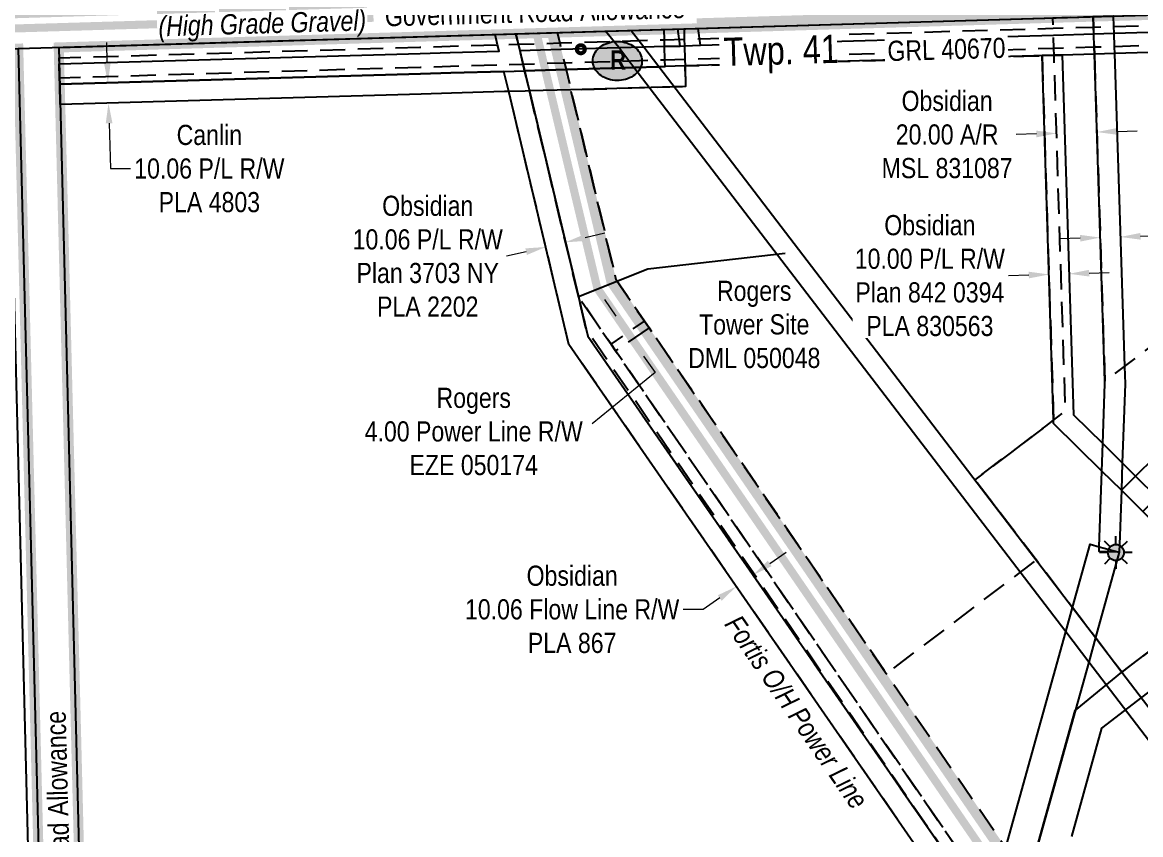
# Model space of a CAD drawing. Extents: x 632269 to 650517, y 5825252 to 5832959.
# Drawn here: x 641387 to 641942, y 5827347 to 5827750 of the extents above; entities that cross this region are included whole.
import ezdxf
from ezdxf.enums import TextEntityAlignment as Align

# ---------------------------------------------------------------- set-up
doc = ezdxf.new("R2010")
doc.units = 0
doc.header["$LTSCALE"] = 5
doc.header["$PDMODE"] = 35
doc.header["$PDSIZE"] = 10
for name, pattern in [('CENTERLINEX3', [5, 2.5, -1, 0.5, -1]), ('foc-ACCESSROAD', [3.75, 2.5, -1.25]), ('foc-FLOWLINE', [3.75, 2.5, -1.25])]:
    doc.linetypes.add(name, pattern=pattern)
doc.layers.get('Defpoints').update_dxf_attribs({"color": 9})
for name, color, linetype in [('AS-POWER', 104, 'foc-POWER'), ('AS-POWER-T', 104, 'Continuous'), ('AS-ROADS', 254, 'Continuous'), ('AS-TELUS', 224, 'foc-TEL'), ('C-AR', 13, 'foc-ACCESSROAD'), ('C-FLOWLINE', 13, 'foc-FLOWLINE'), ('C-RW', 13, 'Continuous'), ('C-WS', 13, 'foc-ACCESSROAD'), ('C-WS-S', 8, 'Continuous'), ('D-TXT', 6, 'Continuous'), ('F-EZE', 190, 'foc-FLOWLINE'), ('F-RW', 190, 'Continuous'), ('F-WS', 190, 'foc-ACCESSROAD'), ('L-ROAD-T', 7, 'Continuous'), ('L-SEC', 7, 'Continuous'), ('P-PROPOSED-WL1', 10, 'Continuous'), ('P-STATION', 7, 'Continuous')]:
    doc.layers.add(name, color=color, linetype=linetype)
doc.layers.add('AS-TRAPPER BOUNDARY', color=7, linetype='CENTERLINEX3', true_color=0xb85c00, transparency=0.6)
doc.layers.add('AS-TRAPPER-T', color=7, linetype='Continuous', true_color=0xc26100)
doc.layers.add('P-PROPOSED-WL4', color=7, linetype='Continuous', true_color=0x5b5bc8)
for name, color, linetype, lineweight in [('C-AR-T', 13, 'Continuous', 9), ('C-FLOWLINE-T', 13, 'Continuous', 9), ('C-RW-T', 13, 'Continuous', 9), ('F-EZE-T', 190, 'Continuous', 9), ('F-RW-T', 190, 'Continuous', 9), ('F-WS-T', 190, 'Continuous', 9), ('T-TEXT', 48, 'Continuous', 18)]:
    doc.layers.add(name, color=color, linetype=linetype, lineweight=lineweight)
doc.styles.add('80CG', font='ARIALN.TTF', dxfattribs={"height": 10})
doc.styles.add('80L', font='ARIALN.TTF', dxfattribs={"height": 10})
doc.styles.add('80LS', font='ARIALNI.TTF', dxfattribs={"height": 10})
doc.styles.add('BOLD', font='ARIALNB.TTF')
doc.styles.add('foc-LtypeFont', font='ARIALN.TTF', dxfattribs={"height": 7.35})
doc.linetypes.add('foc-POWER', pattern='A,6,-1,["P",foc-LtypeFont,S=0.2,R=0,X=-0.625,Y=-0.75],-1.24,4', length=12.24)
doc.linetypes.add('foc-TEL', pattern='A,2,-1,["T",foc-LtypeFont,S=0.2,R=0,X=-0.425,Y=-0.75],-1.24,8', length=12.24)
doc.linetypes.add('foc-TEL-NOLINE', pattern='A,0,-2,["T",foc-LtypeFont,S=0.2,R=0,X=-0.425,Y=-0.75],-10.24', length=12.24)
doc.dimstyles.new('Compass 5 000', dxfattribs={"dimscale": 5, "dimtxt": 9, "dimasz": 2, "dimexe": 0.2, "dimexo": 0.0625, "dimgap": 0.5, "dimtad": 0, "dimtih": 1, "dimtoh": 1, "dimzin": 0, "dimdsep": 46, "dimtxsty": '80CG', "dimcen": 0.1, "dimse1": 1, "dimse2": 1, "dimclrd": 256, "dimclrt": 256, "dimaunit": 1, "dimadec": 4, "dimazin": 0, "dimtfac": 0.06, "dimtofl": 0, "dimtmove": 0, "dimatfit": 1, "dimfxl": 0.2, "dimtolj": 1, "dimtzin": 0, "dimlwd": -1, "dimarcsym": 0})

# ---------------------------------------------------------------- blocks, each defined once
blk = doc.blocks.new('*D533')
at = {"layer": 'C-AR-T', "transparency": 16777216}
for p, q in [((641890.44, 5827694.83), (641880.44, 5827694.51)), ((641930.46, 5827696.1), (641940.46, 5827696.42))]:
    blk.add_line(p, q, dxfattribs=at)
for points in [[(641930.41, 5827697.77), (641930.52, 5827694.43), (641920.47, 5827695.78)], [(641890.39, 5827696.49), (641890.49, 5827693.16), (641900.43, 5827695.14)]]:
    blk.add_solid(points, dxfattribs=at)
at = {"layer": 'Defpoints', "color": 0, "transparency": 16777216}
for p in [(641900.39, 5827696.43), (641920.43, 5827697.06), (641920.47, 5827695.78)]:
    blk.add_point(p, dxfattribs=at)
at = {"layer": 'C-AR-T', "transparency": 16777216, "insert": (641846.16, 5827694.51), "char_height": 10, "attachment_point": 5, "style": '80CG'}
blk.add_mtext('\\A1;Obsidian\\P20.00 A/R\\PMSL 831087', dxfattribs=at)
blk = doc.blocks.new('*D555')
at = {"layer": 'C-FLOWLINE-T', "transparency": 16777216}
for p, q in [((641758.13, 5827481.73), (641766.35, 5827487.42)), ((641733.36, 5827464.61), (641725.14, 5827458.92)), ((641725.14, 5827458.92), (641715.14, 5827458.92))]:
    blk.add_line(p, q, dxfattribs=at)
for points in [[(641757.18, 5827483.1), (641759.07, 5827480.36), (641749.9, 5827476.04)], [(641732.42, 5827465.98), (641734.31, 5827463.24), (641741.59, 5827470.3)]]:
    blk.add_solid(points, dxfattribs=at)
at = {"layer": 'Defpoints', "color": 0, "transparency": 16777216}
for p in [(641749.11, 5827477.18), (641740.8, 5827471.44), (641741.59, 5827470.3)]:
    blk.add_point(p, dxfattribs=at)
at = {"layer": 'C-FLOWLINE-T', "transparency": 16777216, "insert": (641660.14, 5827458.92), "char_height": 10, "attachment_point": 5, "style": '80CG'}
blk.add_mtext('\\A1;Obsidian\\P10.06 Flow Line R/W\\PPLA 867', dxfattribs=at)
blk = doc.blocks.new('*D575')
at = {"layer": 'C-RW-T', "transparency": 16777216}
for p, q in [((641666.57, 5827643.39), (641676.3, 5827645.7)), ((641637.32, 5827636.43), (641627.59, 5827634.12))]:
    blk.add_line(p, q, dxfattribs=at)
for points in [[(641666.18, 5827645.01), (641666.95, 5827641.77), (641656.84, 5827641.07)], [(641636.93, 5827638.06), (641637.71, 5827634.81), (641647.05, 5827638.75)]]:
    blk.add_solid(points, dxfattribs=at)
at = {"layer": 'Defpoints', "color": 0, "transparency": 16777216}
for p in [(641647.05, 5827638.75), (641647.31, 5827637.65), (641657.1, 5827639.97)]:
    blk.add_point(p, dxfattribs=at)
at = {"layer": 'C-RW-T', "transparency": 16777216, "insert": (641588.51, 5827634.12), "char_height": 10, "attachment_point": 5, "style": '80CG'}
blk.add_mtext('\\A1;Obsidian\\P10.06 P/L R/W\\PPlan 3703 NY\\PPLA 2202', dxfattribs=at)
blk = doc.blocks.new('*D578')
at = {"layer": 'Defpoints', "color": 0, "transparency": 16777216}
for p in [(641481.93, 5827721.7), (641430.13, 5827710.13), (641482.22, 5827711.64)]:
    blk.add_point(p, dxfattribs=at)
at = {"layer": 'F-RW-T', "transparency": 16777216}
for p, q in [((641429.55, 5827730.18), (641429.26, 5827740.18)), ((641430.42, 5827700.13), (641431.08, 5827677.62)), ((641431.08, 5827677.62), (641441.08, 5827677.62))]:
    blk.add_line(p, q, dxfattribs=at)
for points in [[(641431.22, 5827730.23), (641427.88, 5827730.14), (641429.84, 5827720.19)], [(641432.09, 5827700.18), (641428.76, 5827700.08), (641430.13, 5827710.13)]]:
    blk.add_solid(points, dxfattribs=at)
at = {"layer": 'F-RW-T', "transparency": 16777216, "insert": (641480.16, 5827677.62), "char_height": 10, "attachment_point": 5, "style": '80CG'}
blk.add_mtext('\\A1;Canlin\\P10.06 P/L R/W\\PPLA 4803', dxfattribs=at)
blk = doc.blocks.new('*D584')
at = {"layer": 'C-RW-T', "transparency": 16777216}
for p, q in [((641912.14, 5827643.1), (641902.15, 5827642.78)), ((641942.11, 5827644.05), (641956.82, 5827644.53))]:
    blk.add_line(p, q, dxfattribs=at)
for points in [[(641912.09, 5827644.76), (641912.19, 5827641.43), (641922.14, 5827643.42)], [(641942.06, 5827645.72), (641942.17, 5827642.39), (641932.12, 5827643.73)]]:
    blk.add_solid(points, dxfattribs=at)
at = {"layer": 'Defpoints', "color": 0, "transparency": 16777216}
for p in [(641932.12, 5827643.73), (641922.24, 5827640.11), (641932.22, 5827640.43)]:
    blk.add_point(p, dxfattribs=at)
at = {"layer": 'C-RW-T', "transparency": 16777216, "insert": (641995.9, 5827644.53), "char_height": 10, "attachment_point": 5, "style": '80CG', "bg_fill": 3, "box_fill_scale": 1.1, "bg_fill_color": 256, "bg_fill_true_color": 13158600, "bg_fill_transparency": 0}
blk.add_mtext('\\A1;Obsidian\\P10.00 P/L R/W\\PPlan 022 0270\\PPLA 011811', dxfattribs=at)
blk = doc.blocks.new('*D675')
at = {"layer": 'C-RW-T', "transparency": 16777216}
for p, q in [((641916.63, 5827625.76), (641926.62, 5827626.08)), ((641886.66, 5827624.82), (641876.67, 5827624.51))]:
    blk.add_line(p, q, dxfattribs=at)
for points in [[(641886.61, 5827626.49), (641886.72, 5827623.16), (641896.66, 5827625.14)], [(641916.58, 5827627.43), (641916.68, 5827624.1), (641906.63, 5827625.45)]]:
    blk.add_solid(points, dxfattribs=at)
at = {"layer": 'Defpoints', "color": 0, "transparency": 16777216}
for p in [(641896.57, 5827627.95), (641906.55, 5827628.26), (641896.66, 5827625.14)]:
    blk.add_point(p, dxfattribs=at)
at = {"layer": 'C-RW-T', "transparency": 16777216, "insert": (641837.59, 5827624.51), "char_height": 10, "attachment_point": 5, "style": '80CG', "bg_fill": 3, "box_fill_scale": 1.1, "bg_fill_color": 256, "bg_fill_true_color": 13158600, "bg_fill_transparency": 0}
blk.add_mtext('\\A1;Obsidian\\P10.00 P/L R/W\\PPlan 842 0394\\PPLA 830563', dxfattribs=at)
blk = doc.blocks.new('GAS')
h = blk.add_hatch(color=255)
h.dxf.hatch_style = 1
edge = h.paths.add_edge_path()
edge.add_arc((0, 0), 0.9, 0, 360)
for p, q in [((-0.57, 0.57), (-1.14, 1.14)), ((0, 0.81), (0, 1.62)), ((0.57, 0.57), (1.14, 1.14)), ((-0.81, 0), (-1.62, 0)), ((1.62, 0), (0.81, 0)), ((-0.57, -0.57), (-1.14, -1.14)), ((0, -0.81), (0, -1.62)), ((1.14, -1.14), (0.57, -0.57))]:
    blk.add_line(p, q)
blk.add_circle((0, 0), 0.8)
blk = doc.blocks.new('label_road_undeveloped')
at = {"layer": 'L-ROAD-T', "style": '80L'}
blk.add_text('Government Road Allowance', height=10, dxfattribs=at).set_placement((0, 0), align=Align.MIDDLE_CENTER)
at = {"layer": 'T-TEXT', "style": '80LS'}
blk.add_text('(Undeveloped)', height=10, dxfattribs=at).set_placement((-154.19, 0), align=Align.MIDDLE_CENTER)
blk = doc.blocks.new('AA')
at = {"const_width": 4}
blk.add_lwpolyline([(-1, 0, 1), (1, 0, 1)], format="xyb", close=True, dxfattribs=at)
blk.add_circle((0, 0), 2)
blk = doc.blocks.new('Route_Letters')
h = blk.add_hatch(color=255)
h.dxf.hatch_style = 1
edge = h.paths.add_edge_path()
edge.add_ellipse((-0.12, 0.46), major_axis=(-11.97, 0), ratio=0.789318, start_angle=0, end_angle=360)
at = {"color": 5}
blk.add_open_spline([(-12.34, 0.46), (-12.34, -0.25), (-12.24, -0.97), (-11.72, -2.79), (-11.14, -3.88), (-9.56, -5.81), (-8.54, -6.66), (-6.22, -8.02), (-4.9, -8.54), (-2.12, -9.17), (-0.66, -9.3), (2.22, -9.13), (3.64, -8.84), (6.27, -7.89), (7.48, -7.22), (9.54, -5.6), (10.38, -4.64), (11.6, -2.54), (11.97, -1.4), (12.18, 0.91), (12.02, 2.08), (11.2, 4.3), (10.54, 5.35), (8.8, 7.2), (7.72, 7.99), (5.29, 9.24), (3.93, 9.68), (1.11, 10.18), (-0.35, 10.23), (-3.22, 9.91), (-4.61, 9.55), (-7.16, 8.47), (-8.32, 7.75), (-10.24, 6.02), (-11, 5.02), (-12.05, 2.86), (-12.32, 1.7), (-12.34, 0.52), (-12.34, 0.49), (-12.34, 0.46)], degree=3, knots=[0, 0, 0, 0, 0.219529, 0.219529, 0.575727, 0.575727, 0.931924, 0.931924, 1.288121, 1.288121, 1.644318, 1.644318, 2.000515, 2.000515, 2.356712, 2.356712, 2.712909, 2.712909, 3.069107, 3.069107, 3.425304, 3.425304, 3.781501, 3.781501, 4.137698, 4.137698, 4.493895, 4.493895, 4.850092, 4.850092, 5.20629, 5.20629, 5.562487, 5.562487, 5.918684, 5.918684, 6.274881, 6.274881, 6.283185, 6.283185, 6.283185, 6.283185], dxfattribs=at)
at = {"color": 14, "style": 'BOLD'}
blk.add_attdef('A', text='', height=9.5, dxfattribs=at).set_placement((0.22, 0.98), align=Align.MIDDLE)

msp = doc.modelspace()

# ---------------------------------------------------------------- hatches: boundary and pattern name
at = {"layer": 'P-PROPOSED-WL1', "linetype": 'Continuous'}
h = msp.add_hatch(color=256, dxfattribs=at)
h.dxf.hatch_style = 1
h.paths.add_polyline_path([(643053.036, 5826177.405), (643053.183, 5826172.408), (642652.061, 5826161.314), (642646.423, 5826161.142), (642631.215, 5826160.721), (642617.828, 5826160.351), (642613.014, 5826168.905), (642446.628, 5826464.232), (642444.895, 5826467.297), (642439.235, 5826477.311), (642437.483, 5826480.41), (642334.501, 5826662.59), (642324.65, 5826676.946), (642283.355, 5826737.13), (642229.048, 5826816.278), (642134.609, 5826953.795), (642070.363, 5827047.452), (642061.896, 5827059.768), (641871.082, 5827337.955), (641811.883, 5827424.26), (641694.172, 5827595.81), (641691.906, 5827599.113), (641677.332, 5827620.355), (641654.645, 5827715.616), (641652.258, 5827725.64), (641651.499, 5827728.828), (641649.868, 5827735.675), (641649.118, 5827738.825), (641647.651, 5827744.977), (641652.753, 5827745.129), (641653.98, 5827739.985), (641654.73, 5827736.832), (641656.361, 5827729.986), (641657.12, 5827726.798), (641659.507, 5827716.774), (641681.979, 5827622.416), (641696.028, 5827601.94), (641698.294, 5827598.637), (641816.004, 5827427.088), (641875.204, 5827340.782), (642066.016, 5827062.598), (642074.482, 5827050.283), (642138.731, 5826956.622), (642233.169, 5826819.108), (642287.476, 5826739.958), (642328.772, 5826679.774), (642338.745, 5826665.239), (642441.835, 5826482.869), (642443.586, 5826479.77), (642449.247, 5826469.757), (642450.981, 5826466.689), (642617.369, 5826171.359), (642620.705, 5826165.431), (642631.077, 5826165.718), (642646.277, 5826166.138), (642651.916, 5826166.31)])
at = {"layer": 'P-PROPOSED-WL4', "linetype": 'Continuous'}
h = msp.add_hatch(color=256, dxfattribs=at)
h.dxf.hatch_style = 1
h.paths.add_polyline_path([(639779.182, 5827710.494), (639779.3, 5827705.497), (640582.397, 5827728.673), (641384.925, 5827752.276), (642207.686, 5827776.829), (642342.502, 5827780.686), (642342.792, 5827770.577), (642207.994, 5827766.714), (641646.467, 5827749.943), (641647.651, 5827744.977), (642208.14, 5827761.718), (642347.931, 5827765.723), (642347.355, 5827785.825), (642207.54, 5827781.826), (641384.776, 5827757.272), (640582.25, 5827733.669)])

# ---------------------------------------------------------------- linework, layer by layer
at = {"layer": 'AS-POWER', "flags": 128}
msp.add_lwpolyline([(641663.261, 5827614.111), (641697.73, 5827627.958), (641765.845, 5827635.678)], dxfattribs=at)
at = {"layer": 'AS-ROADS', "const_width": 3.999, "flags": 128}
for points in [[(635537.381, 5827579.634), (636509.669, 5827606.936), (637333.137, 5827630.215), (638136.052, 5827653.164), (638957.527, 5827676.373), (639759.254, 5827699.855), (640582.479, 5827723.611), (641385.056, 5827747.216), (642207.846, 5827771.77), (643107.445, 5827797.547)], [(641640.101, 5827754.827), (641644.198, 5827737.651), (641644.947, 5827734.504), (641646.578, 5827727.656), (641647.337, 5827724.468), (641649.724, 5827714.444), (641672.629, 5827618.268), (641687.735, 5827596.25), (641690, 5827592.947), (641807.707, 5827421.39), (641866.911, 5827335.093)]]:
    msp.add_lwpolyline(points, dxfattribs=at)
at = {"layer": 'AS-TRAPPER BOUNDARY', "const_width": 4.998, "flags": 128}
msp.add_lwpolyline([(641141.596, 5827629.995), (641138.658, 5827729.894), (641385.351, 5827737.164), (641405.502, 5826936.576), (641428.63, 5826132.423), (641328.676, 5826129.376)], dxfattribs=at)
at = {"layer": 'C-AR', "flags": 128}
msp.add_lwpolyline([(642396.889, 5825466.058), (642455.295, 5825356.774), (642432.798, 5825356.154), (642379.306, 5825456.242), (642365.704, 5825479.596), (642359.612, 5825506.092), (642357.614, 5825532), (642364.201, 5825619.23), (642368.728, 5825691.075), (642386.34, 5825741.56), (642402.858, 5825776.865), (642407.254, 5825786.263), (642412.469, 5825797.41), (642417.066, 5825805.007), (642426.664, 5825820.866), (642457.58, 5825846.332), (642539.295, 5825882.063), (642577.312, 5825921.47), (642578.658, 5825923.7), (642585.006, 5825934.121), (642591.368, 5825944.575), (642600.765, 5825960.384), (642609.968, 5825975.721), (642625.658, 5826017.016), (642626.994, 5826071.645), (642627.032, 5826073.177), (642622.553, 5826111.428), (642612.756, 5826138.559), (642597.864, 5826164.799), (642431.807, 5826457.001), (642424.422, 5826470.086), (642309.3, 5826672.567), (642234.151, 5826782.091), (642171.938, 5826872.76), (642165.872, 5826881.601), (642162.822, 5826886.045), (642160.476, 5826889.464), (642157.095, 5826894.391), (642154.219, 5826898.583), (642114.844, 5826955.968), (642057.923, 5827038.924), (642049.434, 5827051.295), (641681.718, 5827587.208), (641679.453, 5827590.51), (641663.261, 5827614.111), (641638.956, 5827716.171), (641636.574, 5827726.173), (641635.813, 5827729.373), (641634.195, 5827736.164), (641633.432, 5827739.371), (641632.203, 5827744.517), (641652.753, 5827745.129), (641653.98, 5827739.985), (641654.73, 5827736.832), (641656.361, 5827729.986), (641657.12, 5827726.798), (641659.507, 5827716.774), (641681.979, 5827622.416), (641696.027, 5827601.94), (641698.293, 5827598.637), (641816, 5827427.08), (641875.204, 5827340.782), (642066.016, 5827062.598), (642074.482, 5827050.283), (642138.731, 5826956.622), (642233.169, 5826819.108), (642287.476, 5826739.958), (642328.772, 5826679.774), (642338.745, 5826665.239), (642441.835, 5826482.869), (642443.586, 5826479.77), (642449.247, 5826469.757), (642450.981, 5826466.689), (642617.369, 5826171.359), (642620.705, 5826165.431), (642628.196, 5826152.137), (642631.093, 5826147), (642641.094, 5826119.321), (642642.26, 5826116.092), (642647.174, 5826074.106), (642647.063, 5826069.557), (642645.682, 5826013.086), (642644.398, 5826009.708), (642630.165, 5825972.247), (642628.06, 5825966.707), (642619.499, 5825952.502), (642615.557, 5825945.961), (642609.421, 5825935.521), (642603.097, 5825925.208), (642593.32, 5825909.065), (642550.978, 5825865.175), (642468.248, 5825829.036), (642442.112, 5825807.507), (642430.25, 5825787.906), (642427.676, 5825782.405), (642423.298, 5825773.048), (642405.011, 5825733.959), (642388.648, 5825687.052), (642384.286, 5825617.838), (642377.806, 5825532.016), (642379.57, 5825509.139), (642384.64, 5825487.087), (642396.889, 5825466.058)], close=True, dxfattribs=at)
at = {"layer": 'C-FLOWLINE', "flags": 128}
for points in [[(641584.865, 5827727.858), (641405.837, 5827722.518), (641405.659, 5827729.576), (641405.583, 5827732.581), (641584.569, 5827737.92), (641599.563, 5827738.363), (641623.177, 5827739.067), (641633.432, 5827739.371), (641653.981, 5827739.985), (641705.874, 5827741.543), (641715.782, 5827741.839), (641898.76, 5827747.288), (641918.764, 5827747.886), (641928.727, 5827748.187), (642100.664, 5827753.317), (642115.67, 5827753.766), (642208.277, 5827756.536), (642651.479, 5827769.754), (642654.481, 5827769.845), (642671.491, 5827770.353), (642681.493, 5827770.652), (642810.681, 5827774.513), (642810.793, 5827770.434), (642810.958, 5827764.45), (642681.784, 5827760.589), (642671.782, 5827760.29), (642651.77, 5827759.692), (642636.772, 5827759.244), (642208.545, 5827746.473), (642115.815, 5827743.699), (642100.795, 5827743.251), (641929.086, 5827738.122), (641919.119, 5827737.823), (641899.088, 5827737.226), (641716.064, 5827731.776), (641706.173, 5827731.48), (641656.362, 5827729.986), (641635.813, 5827729.373), (641599.859, 5827728.303), (641584.865, 5827727.858)], [(642154.041, 5826891.739), (642146.398, 5826885.1), (642144.326, 5826888.096), (642140.706, 5826893.331), (642097.559, 5826955.494), (642045.671, 5827030.521), (642037.139, 5827042.859), (641658.542, 5827590.404), (641628.709, 5827715.887), (641626.33, 5827725.892), (641636.573, 5827726.173), (641638.956, 5827716.171), (641663.261, 5827614.11), (641667.132, 5827597.858), (641667.912, 5827594.583), (641851.294, 5827329.445), (642045.459, 5827048.558), (642053.989, 5827036.218), (642109.57, 5826955.823), (642151.38, 5826895.573), (642154.041, 5826891.739)]]:
    msp.add_lwpolyline(points, close=True, dxfattribs=at)
at = {"layer": 'C-RW'}
for points in [[(642636.894, 5827755.113), (642208.637, 5827742.984), (642200.98, 5827742.75), (642115.899, 5827740.233), (642100.882, 5827739.785), (642008.067, 5827737.012), (641929.207, 5827734.699), (641919.238, 5827734.424), (641903.18, 5827733.987), (641899.192, 5827733.87), (641893.243, 5827733.696), (641889.174, 5827733.578), (641716.152, 5827728.602), (641706.267, 5827728.309), (641703.183, 5827728.21), (641690.811, 5827727.832), (641657.12, 5827726.798), (641636.573, 5827726.173), (641638.956, 5827716.171), (641663.261, 5827614.11), (641667.132, 5827597.858), (641667.912, 5827594.583), (641851.294, 5827329.445)], [(642037.139, 5827042.859), (641658.542, 5827590.404), (641628.709, 5827715.887), (641626.33, 5827725.892), (641599.953, 5827725.126), (641584.959, 5827724.69), (641405.913, 5827719.494), (641405.837, 5827722.518), (641405.659, 5827729.576), (641584.663, 5827734.738), (641599.658, 5827735.171), (641623.946, 5827735.872), (641623.177, 5827739.067), (641621.938, 5827744.21), (641632.205, 5827744.517), (641633.432, 5827739.371), (641634.195, 5827736.164), (641654.73, 5827736.832), (641683.308, 5827737.746), (641695.691, 5827738.108), (641705.97, 5827738.317), (641713.649, 5827738.472), (641715.873, 5827738.572), (641723.763, 5827738.927), (641898.879, 5827743.876), (641918.884, 5827744.48), (641928.849, 5827744.765), (642100.63, 5827749.826)], [(642653.604, 5827696.261), (642344.32, 5827530.671), (642214.342, 5827528.152), (642022.139, 5827522.369), (642014.719, 5827522.146), (642009.776, 5827521.969), (641955.767, 5827519.888), (641950.355, 5827514.531), (641943.247, 5827507.494), (641932.584, 5827518.037), (641939.69, 5827525.073), (641949.364, 5827534.649), (641998.615, 5827536.568), (641999.152, 5827536.556), (642014.145, 5827537.13), (642213.944, 5827543.141), (642340.421, 5827545.594), (642638.332, 5827705.093)], [(641875.204, 5827340.783), (641904.976, 5827447.735), (641908.35, 5827459.858), (641917.111, 5827491.33), (641921.653, 5827490.065), (641931.559, 5827487.304), (641919.762, 5827444.931), (641916.386, 5827432.809), (641891.521, 5827343.507)]]:
    msp.add_lwpolyline(points, dxfattribs=at)
for points in [[(641931.828, 5827495.387), (641931.559, 5827487.304), (641921.572, 5827487.646), (641921.653, 5827490.065), (641922.916, 5827527.597), (641923.396, 5827541.181), (641924.444, 5827570.92), (641924.406, 5827572.106), (641919.238, 5827734.424), (641919.119, 5827737.823), (641918.884, 5827744.48), (641918.764, 5827747.886), (641918.582, 5827753.061), (641928.543, 5827753.358), (641928.727, 5827748.187), (641928.849, 5827744.765), (641929.086, 5827738.122), (641929.207, 5827734.699), (641934.174, 5827579.515), (641934.45, 5827570.894), (641933.064, 5827531.624), (641932.584, 5827518.037), (641931.828, 5827495.387)], [(641957.465, 5827507.503), (641950.438, 5827500.383), (641943.247, 5827507.494), (641932.584, 5827518.037), (641922.916, 5827527.596), (641898.982, 5827551.261), (641898.935, 5827552.786), (641893.243, 5827733.696), (641899.192, 5827733.87), (641903.18, 5827733.987), (641908.861, 5827555.547), (641923.396, 5827541.18), (641933.064, 5827531.623), (641939.69, 5827525.073), (641950.355, 5827514.531), (641957.465, 5827507.503)]]:
    msp.add_lwpolyline(points, close=True, dxfattribs=at)
at = {"layer": 'C-WS', "flags": 128}
msp.add_lwpolyline([(641919.238, 5827734.424), (641924.406, 5827572.106), (641934.174, 5827579.515), (641954.253, 5827594.745), (641998.567, 5827536.662), (642009.767, 5827521.981), (642027.035, 5827499.348), (641976.788, 5827461.236), (641972.799, 5827458.21), (641932.803, 5827427.874), (641919.762, 5827444.931), (641908.35, 5827459.858), (641859.927, 5827523.199), (641895.085, 5827549.865), (641898.935, 5827552.785), (641904.858, 5827557.278), (641899.192, 5827733.87), (641899.088, 5827737.226), (641898.879, 5827743.876), (641898.76, 5827747.288), (641898.578, 5827752.463), (641918.582, 5827753.061), (641918.764, 5827747.886), (641918.884, 5827744.48), (641919.119, 5827737.823), (641919.238, 5827734.424)], close=True, dxfattribs=at)
at = {"layer": 'F-EZE', "flags": 128}
for points in [[(642157.095, 5826894.392), (642154.041, 5826891.739), (642151.381, 5826895.575), (642109.726, 5826955.828), (642109.585, 5826956.347), (642054.008, 5827036.254), (642045.478, 5827048.592), (641851.296, 5827329.448), (641667.132, 5827597.858), (641663.261, 5827614.111), (641679.453, 5827590.51), (641681.718, 5827587.208), (642049.433, 5827051.293), (642057.922, 5827038.922), (642114.844, 5826955.968), (642154.219, 5826898.583), (642157.095, 5826894.392)], [(641698.293, 5827598.637), (641681.718, 5827587.208), (641679.453, 5827590.51), (641696.027, 5827601.94), (641698.293, 5827598.637)]]:
    msp.add_lwpolyline(points, close=True, dxfattribs=at)
at = {"layer": 'F-EZE-T'}
for p, q in [((641681.986, 5827604.4), (641676.311, 5827612.63)), ((641695.61, 5827584.644), (641701.285, 5827576.414)), ((641701.285, 5827576.414), (641670.024, 5827551.025))]:
    msp.add_line(p, q, dxfattribs=at)
for points in [[(641683.358, 5827605.346), (641680.615, 5827603.454), (641687.662, 5827596.171)], [(641696.982, 5827585.59), (641694.239, 5827583.698), (641689.935, 5827592.873)]]:
    msp.add_solid(points, dxfattribs=at)
at = {"layer": 'F-RW'}
for points in [[(641716.152, 5827728.602), (641716.437, 5827718.442), (641659.507, 5827716.774), (641638.956, 5827716.171), (641636.857, 5827716.109), (641628.709, 5827715.887), (641626.613, 5827715.83), (641600.249, 5827715.065), (641585.255, 5827714.629), (641406.166, 5827709.431), (641405.913, 5827719.494), (641584.959, 5827724.69), (641599.953, 5827725.126), (641626.33, 5827725.892), (641636.573, 5827726.173), (641657.12, 5827726.798), (641690.811, 5827727.832), (641703.183, 5827728.21), (641706.267, 5827728.309), (641706.173, 5827731.48), (641705.97, 5827738.317), (641705.874, 5827741.543), (641705.72, 5827746.708), (641715.638, 5827747.004), (641715.782, 5827741.839), (641715.873, 5827738.572), (641716.064, 5827731.776), (641716.152, 5827728.602)], [(641423.99, 5826132.281), (641413.928, 5826131.973), (641396.19, 5826732.864), (641392.864, 5826845.515), (641390.638, 5826920.906), (641390.255, 5826936.109), (641389.243, 5826976.147), (641388.438, 5827008.323), (641370.816, 5827708.387), (641370.563, 5827718.451), (641380.625, 5827718.754), (641380.878, 5827708.691), (641399.546, 5826967.029), (641400.317, 5826936.417), (641400.345, 5826934.939), (641400.7, 5826921.203), (641404.178, 5826803.424), (641407.507, 5826690.635), (641423.99, 5826132.281)]]:
    msp.add_lwpolyline(points, close=True, dxfattribs=at)
for points in [[(641891.521, 5827343.507), (641909.71, 5827408.805), (641932.803, 5827427.874), (641972.799, 5827458.21)], [(641982.687, 5827446.128), (641922.816, 5827399.941), (641907.844, 5827346.22)]]:
    msp.add_lwpolyline(points, dxfattribs=at)
at = {"layer": 'F-WS', "flags": 128}
msp.add_lwpolyline([(641893.243, 5827733.696), (641898.935, 5827552.786), (641895.085, 5827549.866), (641859.927, 5827523.199), (641890.313, 5827483.451), (641816.004, 5827427.088), (641698.294, 5827598.637), (641696.028, 5827601.94), (641681.979, 5827622.416), (641659.507, 5827716.774), (641716.437, 5827718.442), (641716.152, 5827728.602), (641889.174, 5827733.578), (641893.243, 5827733.696)], close=True, dxfattribs=at)
at = {"layer": 'L-SEC'}
for p, q in [((641405.459, 5827737.764), (642208.14, 5827761.718)), ((641385.351, 5827737.164), (641405.502, 5826936.576)), ((641405.459, 5827737.764), (641405.46, 5827737.739)), ((641405.462, 5827737.67), (641425.613, 5826937.083))]:
    msp.add_line(p, q, dxfattribs=at)

# ---------------------------------------------------------------- block references
at = {"layer": 'C-WS-S', "xscale": 4.998345000000032, "yscale": 4.998345000000032, "zscale": 4.998345000000032, "rotation": 0.08236396073204832}
msp.add_blockref('GAS', (641929.886, 5827487.172), dxfattribs=at)
at = {"layer": 'L-ROAD-T', "rotation": 91.53707647304364}
msp.add_blockref('label_road_undeveloped', (641405.849, 5827334.091), dxfattribs=at)
at = {"layer": 'P-STATION', "xscale": 0.9993181160249874, "yscale": 0.9993181160249874, "zscale": 0.9993181160249874}
msp.add_blockref('AA', (641664.437, 5827736.871), dxfattribs=at)

# ---------------------------------------------------------------- texts
at = {"layer": 'F-WS-T', "insert": (641750.474, 5827600.28), "char_height": 9.9967, "width": 65.15346, "attachment_point": 5, "rotation": 0.09259, "style": '80CG'}
msp.add_mtext('\\A1;Rogers\\PTower Site\\PDML 050048', dxfattribs=at)

# ---------------------------------------------------------------- dimensions: what is measured, and where the dimension line sits
at = {"layer": 'C-FLOWLINE-T'}
dim = msp.add_aligned_dim(p1=(641749.111, 5827477.183), p2=(641740.801, 5827471.437), distance=1.387, text='Obsidian\\P10.06 Flow Line R/W\\PPLA 867', dimstyle='Compass 5 000', dxfattribs=at)
dim.commit()
dim.dimension.update_dxf_attribs({"geometry": '*D555', "text_midpoint": (641660.142, 5827458.922)})
at = {"layer": 'C-RW-T'}
dim = msp.add_aligned_dim(p1=(641657.102, 5827639.973), p2=(641647.311, 5827637.645), distance=-1.132, text='Obsidian\\P10.06 P/L R/W\\PPlan 3703 NY\\PPLA 2202', dimstyle='Compass 5 000', dxfattribs=at)
dim.commit()
dim.dimension.update_dxf_attribs({"geometry": '*D575', "text_midpoint": (641588.508, 5827634.121)})
at = {"layer": 'F-RW-T'}
dim = msp.add_linear_dim(base=(641430.132, 5827710.126), p1=(641481.933, 5827721.7), p2=(641482.225, 5827711.638), angle=271.66256, text='Canlin\\P10.06 P/L R/W\\PPLA 4803', dimstyle='Compass 5 000', dxfattribs=at)
dim.commit()
dim.dimension.update_dxf_attribs({"geometry": '*D578', "text_midpoint": (641480.158, 5827677.622), "dimtype": 161})

# ---------------------------------------------------------------- next in the draw order: texts
at = {"layer": 'D-TXT', "color": 3, "insert": (641735.113, 5827742.529), "char_height": 14, "attachment_point": 1, "rotation": 1.61364, "style": '80L', "bg_fill": 3, "box_fill_scale": 1.15, "bg_fill_color": 256, "bg_fill_true_color": 256, "bg_fill_transparency": 0}
msp.add_mtext_dynamic_manual_height_columns('Twp. 41', width=54.22049, gutter_width=47.5, heights=[0], dxfattribs=at)

# ---------------------------------------------------------------- next in the draw order: linework, layer by layer
at = {"layer": 'AS-TELUS', "linetype": 'foc-TEL-NOLINE', "flags": 128}
msp.add_lwpolyline([(638934.341, 5827665.657), (638957.816, 5827666.32), (639759.647, 5827689.805), (640582.769, 5827713.559), (641385.351, 5827737.164), (642208.14, 5827761.718), (642217.782, 5827761.994)], dxfattribs=at)

# ---------------------------------------------------------------- next in the draw order: texts
at = {"layer": 'L-ROAD-T', "insert": (641641.538, 5827760.285), "char_height": 9.99675, "width": 150.28215, "attachment_point": 2, "rotation": 1.60378, "style": '80L', "bg_fill": 2}
msp.add_mtext('Government Road Allowance', dxfattribs=at)

# ---------------------------------------------------------------- next in the draw order: linework, layer by layer
at = {"layer": 'AS-POWER', "flags": 128}
msp.add_lwpolyline([(641632.205, 5827744.517), (641667.912, 5827594.583), (641851.294, 5827329.445), (642053.989, 5827036.218), (642151.38, 5826895.573), (642159.796, 5826883.418), (642088.809, 5826821.752), (642116.296, 5826774.605), (642126.029, 5826757.073), (642094.662, 5826737.006)], dxfattribs=at)
at = {"layer": 'AS-TRAPPER BOUNDARY', "const_width": 4.998, "flags": 128}
msp.add_lwpolyline([(643053.036, 5826177.405), (641448.739, 5826132.981), (641425.613, 5826937.083), (641405.459, 5827737.764), (642100.714, 5827758.504), (642100.882, 5827739.785), (642008.067, 5827737.012), (642014.145, 5827537.13), (642213.944, 5827543.141), (642208.637, 5827742.984), (642115.899, 5827740.233), (642115.691, 5827758.952), (642810.559, 5827778.967), (642814.424, 5827638.312), (642753.492, 5827636.638), (642756.841, 5827514.774), (642878.705, 5827518.122), (642875.356, 5827639.987), (642834.535, 5827638.865), (642830.668, 5827779.544), (643011.638, 5827784.741)], dxfattribs=at)
at = {"layer": 'F-RW', "flags": 128}
for points in [[(642227.473, 5827025.895), (641916.386, 5827432.81), (641904.976, 5827447.735), (641690.81, 5827727.875), (641683.308, 5827737.746), (641676.705, 5827745.858)], [(641689.458, 5827746.239), (641695.691, 5827738.108), (641703.182, 5827728.229), (641908.35, 5827459.858), (641919.762, 5827444.932), (641932.803, 5827427.874), (642227.012, 5827043.028)], [(641713.649, 5827738.472), (641712.592, 5827746.929)], [(641723.763, 5827738.927), (641722.631, 5827747.229)]]:
    msp.add_lwpolyline(points, dxfattribs=at)

# ---------------------------------------------------------------- next in the draw order: block references
at = {"layer": 'P-STATION'}
ref = msp.add_blockref('Route_Letters', (641682.694, 5827730.583), dxfattribs=dict(at, xscale=0.9993181160249874, yscale=0.9993181160249874, zscale=0.9993181160249874))
ref.add_attrib('A', 'R', dxfattribs={"layer": '0', "color": 170, "height": 9.494, "style": 'BOLD'}).set_placement((641682.919, 5827731.558), align=Align.MIDDLE)

# ---------------------------------------------------------------- next in the draw order: texts
at = {"layer": 'AS-POWER-T', "insert": (641771.464, 5827408.011), "char_height": 9.99669, "width": 112.25246, "attachment_point": 5, "rotation": 304.66958, "style": '80CG', "bg_fill": 3, "box_fill_scale": 1.15, "bg_fill_color": 256, "bg_fill_true_color": 256, "bg_fill_transparency": 0}
msp.add_mtext('\\A1;{\\fArial Narrow|b0|i1|c0|p34;Fortis O/H Power Line}', dxfattribs=at)
at = {"layer": 'AS-TRAPPER-T', "insert": (641845.821, 5827736.739), "char_height": 9.99669, "width": 58.10941, "attachment_point": 5, "rotation": 1.64463, "style": '80CG', "bg_fill": 3, "box_fill_scale": 1.15, "bg_fill_color": 256, "bg_fill_true_color": 256, "bg_fill_transparency": 0}
msp.add_mtext('\\A1;GRL 40670', dxfattribs=at)
at = {"layer": 'F-EZE-T', "insert": (641611.315, 5827547.187), "char_height": 9.99675, "attachment_point": 5, "style": '80CG', "bg_fill": 3, "box_fill_scale": 1.1, "bg_fill_color": 256, "bg_fill_true_color": 13158600, "bg_fill_transparency": 0}
msp.add_mtext('\\A1;Rogers\\P4.00 Power Line R/W\\PEZE 050174', dxfattribs=at)
at = {"layer": 'T-TEXT', "insert": (641506.264, 5827754.718), "char_height": 9.99675, "width": 104.3568, "attachment_point": 2, "rotation": 1.67769, "style": '80LS', "bg_fill": 3, "box_fill_scale": 1, "bg_fill_color": 256, "bg_fill_transparency": 0}
msp.add_mtext('(High Grade Gravel)', dxfattribs=at)

# ---------------------------------------------------------------- next in the draw order: dimensions: what is measured, and where the dimension line sits
at = {"layer": 'C-AR-T'}
dim = msp.add_linear_dim(base=(641920.468, 5827695.782), p1=(641900.393, 5827696.425), p2=(641920.427, 5827697.063), angle=1.82368, text='Obsidian\\P20.00 A/R\\PMSL 831087', dimstyle='Compass 5 000', dxfattribs=at)
dim.commit()
dim.dimension.update_dxf_attribs({"geometry": '*D533', "text_midpoint": (641846.157, 5827694.508), "dimtype": 161})

# ---------------------------------------------------------------- next in the draw order: dimensions: what is measured, and where the dimension line sits
at = {"layer": 'C-RW-T'}
dim = msp.add_linear_dim(base=(641932.119, 5827643.735), p1=(641922.241, 5827640.109), p2=(641932.224, 5827640.429), angle=1.83306, text='Obsidian\\P10.00 P/L R/W\\PPlan 022 0270\\PPLA 011811', dimstyle='Compass 5 000', override={"dimtfill": 1}, dxfattribs=at)
dim.commit()
dim.dimension.update_dxf_attribs({"geometry": '*D584', "text_midpoint": (641995.901, 5827644.525), "dimtype": 161})

# ---------------------------------------------------------------- next in the draw order: dimensions: what is measured, and where the dimension line sits
dim = msp.add_aligned_dim(p1=(641906.546, 5827628.26), p2=(641896.57, 5827627.946), distance=2.811, text='Obsidian\\P10.00 P/L R/W\\PPlan 842 0394\\PPLA 830563', dimstyle='Compass 5 000', override={"dimtfill": 1}, dxfattribs=at)
dim.commit()
dim.dimension.update_dxf_attribs({"geometry": '*D675', "text_midpoint": (641837.586, 5827624.508)})

doc.saveas('drawing.dxf')
